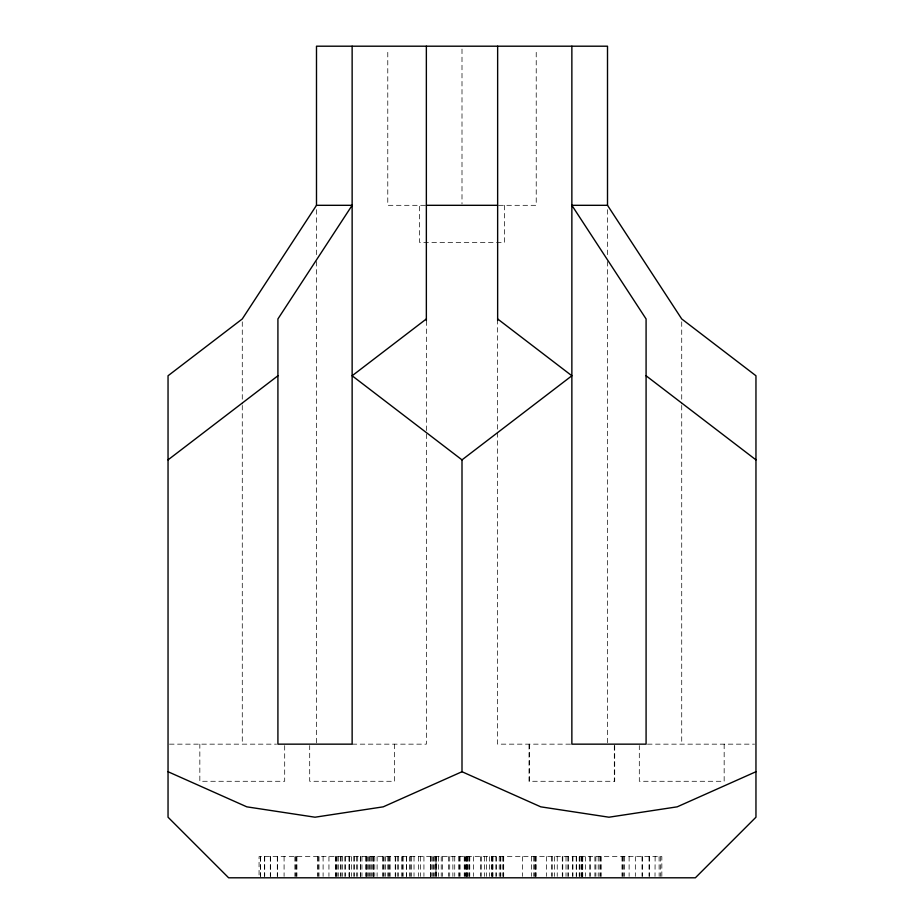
<?xml version="1.0" encoding="UTF-8"?>
<svg xmlns="http://www.w3.org/2000/svg" width="924" height="924" viewBox="0 0 924 924"><rect width="100%" height="100%" fill="white"/><g stroke="black" fill="none" stroke-linecap="round" stroke-linejoin="round"><path stroke-width="0.69" stroke-dasharray="4.62 3.46" d="M425.259 205.313L387.78 205.313L387.78 49.064M498.741 205.313L536.22 205.313L536.22 49.064M169.473 744.155L276.53 744.155M352.136 744.155L426.357 744.155L426.357 320.397M570.489 744.155L497.643 744.155L497.643 318.953M647.47 744.155L754.527 744.155M724.162 744.155L724.162 781.277L639.304 781.277L639.304 745.576M681.727 321.829L681.727 403.984M681.727 405.428L681.727 744.155M661.838 876.391L661.838 856.583L259.067 856.583L259.067 876.391M660.66 856.583L660.66 876.391M659.112 856.583L659.147 876.391M655.128 856.583L655.012 876.391M649.26 856.583L649.26 876.391M649.11 856.583L649.11 876.391M642.272 856.583L642.272 876.391M642.088 856.583L642.088 876.391M635.331 856.583L635.331 876.391M629.117 856.583L629.117 876.391M624.497 856.583L624.497 876.391M623.688 856.583L623.688 876.391M622.268 856.583L622.268 876.391M622.071 856.583L622.071 876.391M614.714 745.576L614.714 781.277L529.013 781.277L529.013 744.155M614.298 745.576L614.298 781.277M607.507 209.632L607.507 255.729M607.507 261.492L607.507 742.711M601.201 856.583L601.201 876.391M600.357 856.583L600.357 876.391M599.895 856.583L599.895 876.391M598.221 856.583L598.221 876.391M595.865 856.583L595.865 876.391M594.906 856.583L594.906 876.391M590.575 856.583L590.575 876.391M589.72 856.583L589.72 876.391M585.377 856.583L585.377 876.391M582.755 856.583L582.755 876.391M582.259 856.583L582.259 876.391M582.097 856.583L582.097 876.391M581.288 856.583L581.288 876.391M581.069 856.583L581.069 876.391M579.452 856.583L579.452 876.391M579.221 856.583L579.221 876.391M576.495 856.583L576.495 876.391M576.218 856.583L576.218 876.391M572.949 856.583L572.949 876.391M572.383 856.583L572.383 876.391M568.341 856.583L568.341 876.391M567.856 856.583L567.856 876.391M566.019 856.583L566.019 876.391M562.762 856.583L562.762 876.391M562.277 856.583L562.277 876.391M557.23 856.583L557.23 876.391M554.562 856.583L554.562 876.391M552.275 856.583L552.275 876.391M551.374 856.583L551.374 876.391M546.546 856.583L546.546 876.391M536.197 856.583L536.197 876.391M535.666 856.583L535.666 876.391M535.493 856.583L535.493 876.391M534.188 856.583L534.188 876.391M533.922 856.583L533.922 876.391M531.381 856.583L531.381 876.391M529.44 744.155L529.44 781.277M522.453 856.583L522.453 876.391M504.423 205.313L504.423 242.435L419.577 242.435L419.577 205.313M503.707 856.583L503.707 876.391M503.349 856.583L503.349 876.391M502.795 856.583L502.795 876.391M500.82 856.583L500.82 876.391M500.311 856.583L500.311 876.391M499.237 856.583L499.237 876.391M496.627 856.583L496.627 876.391M495.853 856.583L495.853 876.391M492.966 856.583L492.966 876.391M492.631 856.583L492.631 876.391M492.088 856.583L492.088 876.391M491.383 856.583L491.383 876.391M489.397 856.583L489.397 876.391M486.532 856.583L486.532 876.391M484.419 856.583L484.419 876.391M481.323 856.583L481.208 876.391M480.665 856.583L480.665 876.391M473.527 856.583L473.527 876.391M469.773 856.583L469.773 876.391M469.334 856.583L469.334 876.391M468.145 856.583L468.145 876.391M467.717 856.583L467.717 876.391M467.094 856.583L467.094 876.391M466.389 856.583L466.389 876.391M466.204 856.583L466.204 876.391M465.731 856.583L465.731 876.391M464.911 856.583L464.911 876.391M464.241 856.583L464.241 876.391M462 49.064L462 203.869M459.956 856.583L459.956 876.391M459.771 856.583L459.771 876.391M458.708 856.583L458.708 876.391M454.735 856.583L454.735 876.391M452.876 856.583L452.876 876.391M449.711 856.583L449.711 876.391M448.348 856.583L448.348 876.391M442.642 856.583L442.642 876.391M441.233 856.583L441.233 876.391M438.438 856.583L438.438 876.391M436.567 856.583L436.567 876.391M435.285 856.583L435.285 876.391M434.188 856.583L434.188 876.391M433.379 856.583L433.379 876.391M432.259 856.583L432.259 876.391M430.965 856.583L430.965 876.391M430.85 856.583L430.85 876.391M430.492 856.583L430.492 876.391M423.931 856.583L423.931 876.391M420.501 856.583L420.501 876.391M418.537 856.583L418.537 876.391M414.021 856.583L414.021 876.391M411.457 856.583L411.457 876.391M410.314 856.583L410.314 876.391M409.424 856.583L409.424 876.391M406.525 856.583L406.525 876.391M406.387 856.583L406.387 876.391M403.153 856.583L403.153 876.391M402.287 856.583L402.287 876.391M401.79 856.583L401.79 876.391M398.521 856.583L398.521 876.391M397.285 856.583L397.285 876.391M395.541 856.583L395.541 876.391M395.218 856.583L395.218 876.391M394.56 744.155L394.56 781.277L309.702 781.277L309.702 745.576M390.136 856.583L390.136 876.391M389.431 856.583L389.431 876.391M388.172 856.583L388.172 876.391M387.988 856.583L387.988 876.391M385.62 856.583L385.516 876.391M384.072 856.583L384.072 876.391M383.171 856.583L383.171 876.391M382.802 856.583L382.802 876.391M377.108 856.583L377.108 876.391M374.774 856.583L374.774 876.391M373.354 856.583L373.354 876.391M373.169 856.583L373.169 876.391M372.846 856.583L372.938 876.391M371.413 856.583L371.413 876.391M370.212 856.583L370.293 876.391M369.381 856.583L369.381 876.391M368.688 856.583L368.688 876.391M367.105 856.583L367.105 876.391M366.874 856.583L366.874 876.391M366.574 856.583L366.574 876.391M365.661 856.583L365.661 876.391M361.954 856.583L361.954 876.391M360.672 856.583L360.672 876.391M360.383 856.583L360.383 876.391M357.68 856.583L357.68 876.391M356.387 856.583L356.387 876.391M354.62 856.583L354.62 876.391M353.8 856.583L353.8 876.391M351.386 856.583L351.386 876.391M349.63 856.583L349.63 876.391M349.399 856.583L349.399 876.391M348.96 856.583L348.96 876.391M345.345 856.583L345.345 876.391M344.848 856.583L344.848 876.391M342.665 856.583L342.665 876.391M341.106 856.583L341.106 876.391M340.413 856.583L340.413 876.391M338.276 856.583L338.276 876.391M337.075 856.583L337.075 876.391M336.475 856.583L336.475 876.391M335.851 856.583L335.851 876.391M335.724 856.583L335.724 876.391M328.944 856.583L328.944 876.391M323.1 856.583L323.1 876.391M319.011 856.583L319.011 876.391M318.191 856.583L318.191 876.391M317.463 856.583L317.463 876.391M316.493 209.632L316.493 255.729M316.493 261.492L316.493 744.155M296.927 856.583L296.927 876.391M296.569 856.583L296.569 876.391M295.68 856.583L295.68 876.391M294.895 856.583L294.895 876.391M284.696 745.576L284.696 781.277L199.838 781.277L199.838 744.155M284.084 856.583L284.084 876.391M277.466 856.583L277.466 876.391M277.292 856.583L277.292 876.391M270.559 856.583L270.559 876.391M270.305 856.583L270.305 876.391M264.726 856.583L264.726 876.391M264.449 856.583L264.449 876.391M260.626 856.583L260.626 876.391M260.51 856.583L260.51 876.391M242.273 321.829L242.273 403.984M242.273 405.428L242.273 744.155M436.024 876.391L436.024 856.583L435.943 876.391"/><path stroke-width="1.39" d="M316.493 205.313L242.273 318.953L168.041 375.768L168.041 817.209L228.644 877.8L695.356 877.8L755.959 817.209L755.959 375.768L681.727 318.953L607.507 205.313L607.507 46.2L316.493 46.2L316.493 205.313L352.136 205.313L277.916 318.953L277.916 744.155L352.136 744.155L352.136 46.2M168.041 459.875L277.916 375.779M426.357 318.953L352.136 375.768L462 459.875L462 771.725L540.759 806.837L608.974 817.209L677.188 806.837L755.959 771.725M462 459.875L571.864 375.768L497.643 318.953M462 771.725L383.241 806.837L315.026 817.209L246.812 806.837L168.041 771.725M426.357 205.313L497.643 205.313M607.507 205.313L571.864 205.313L646.084 318.953L646.084 744.155L571.864 744.155L571.864 46.2M646.084 375.779L755.959 459.875M497.643 46.2L497.643 320.57M426.357 46.2L426.357 320.57"/></g></svg>
